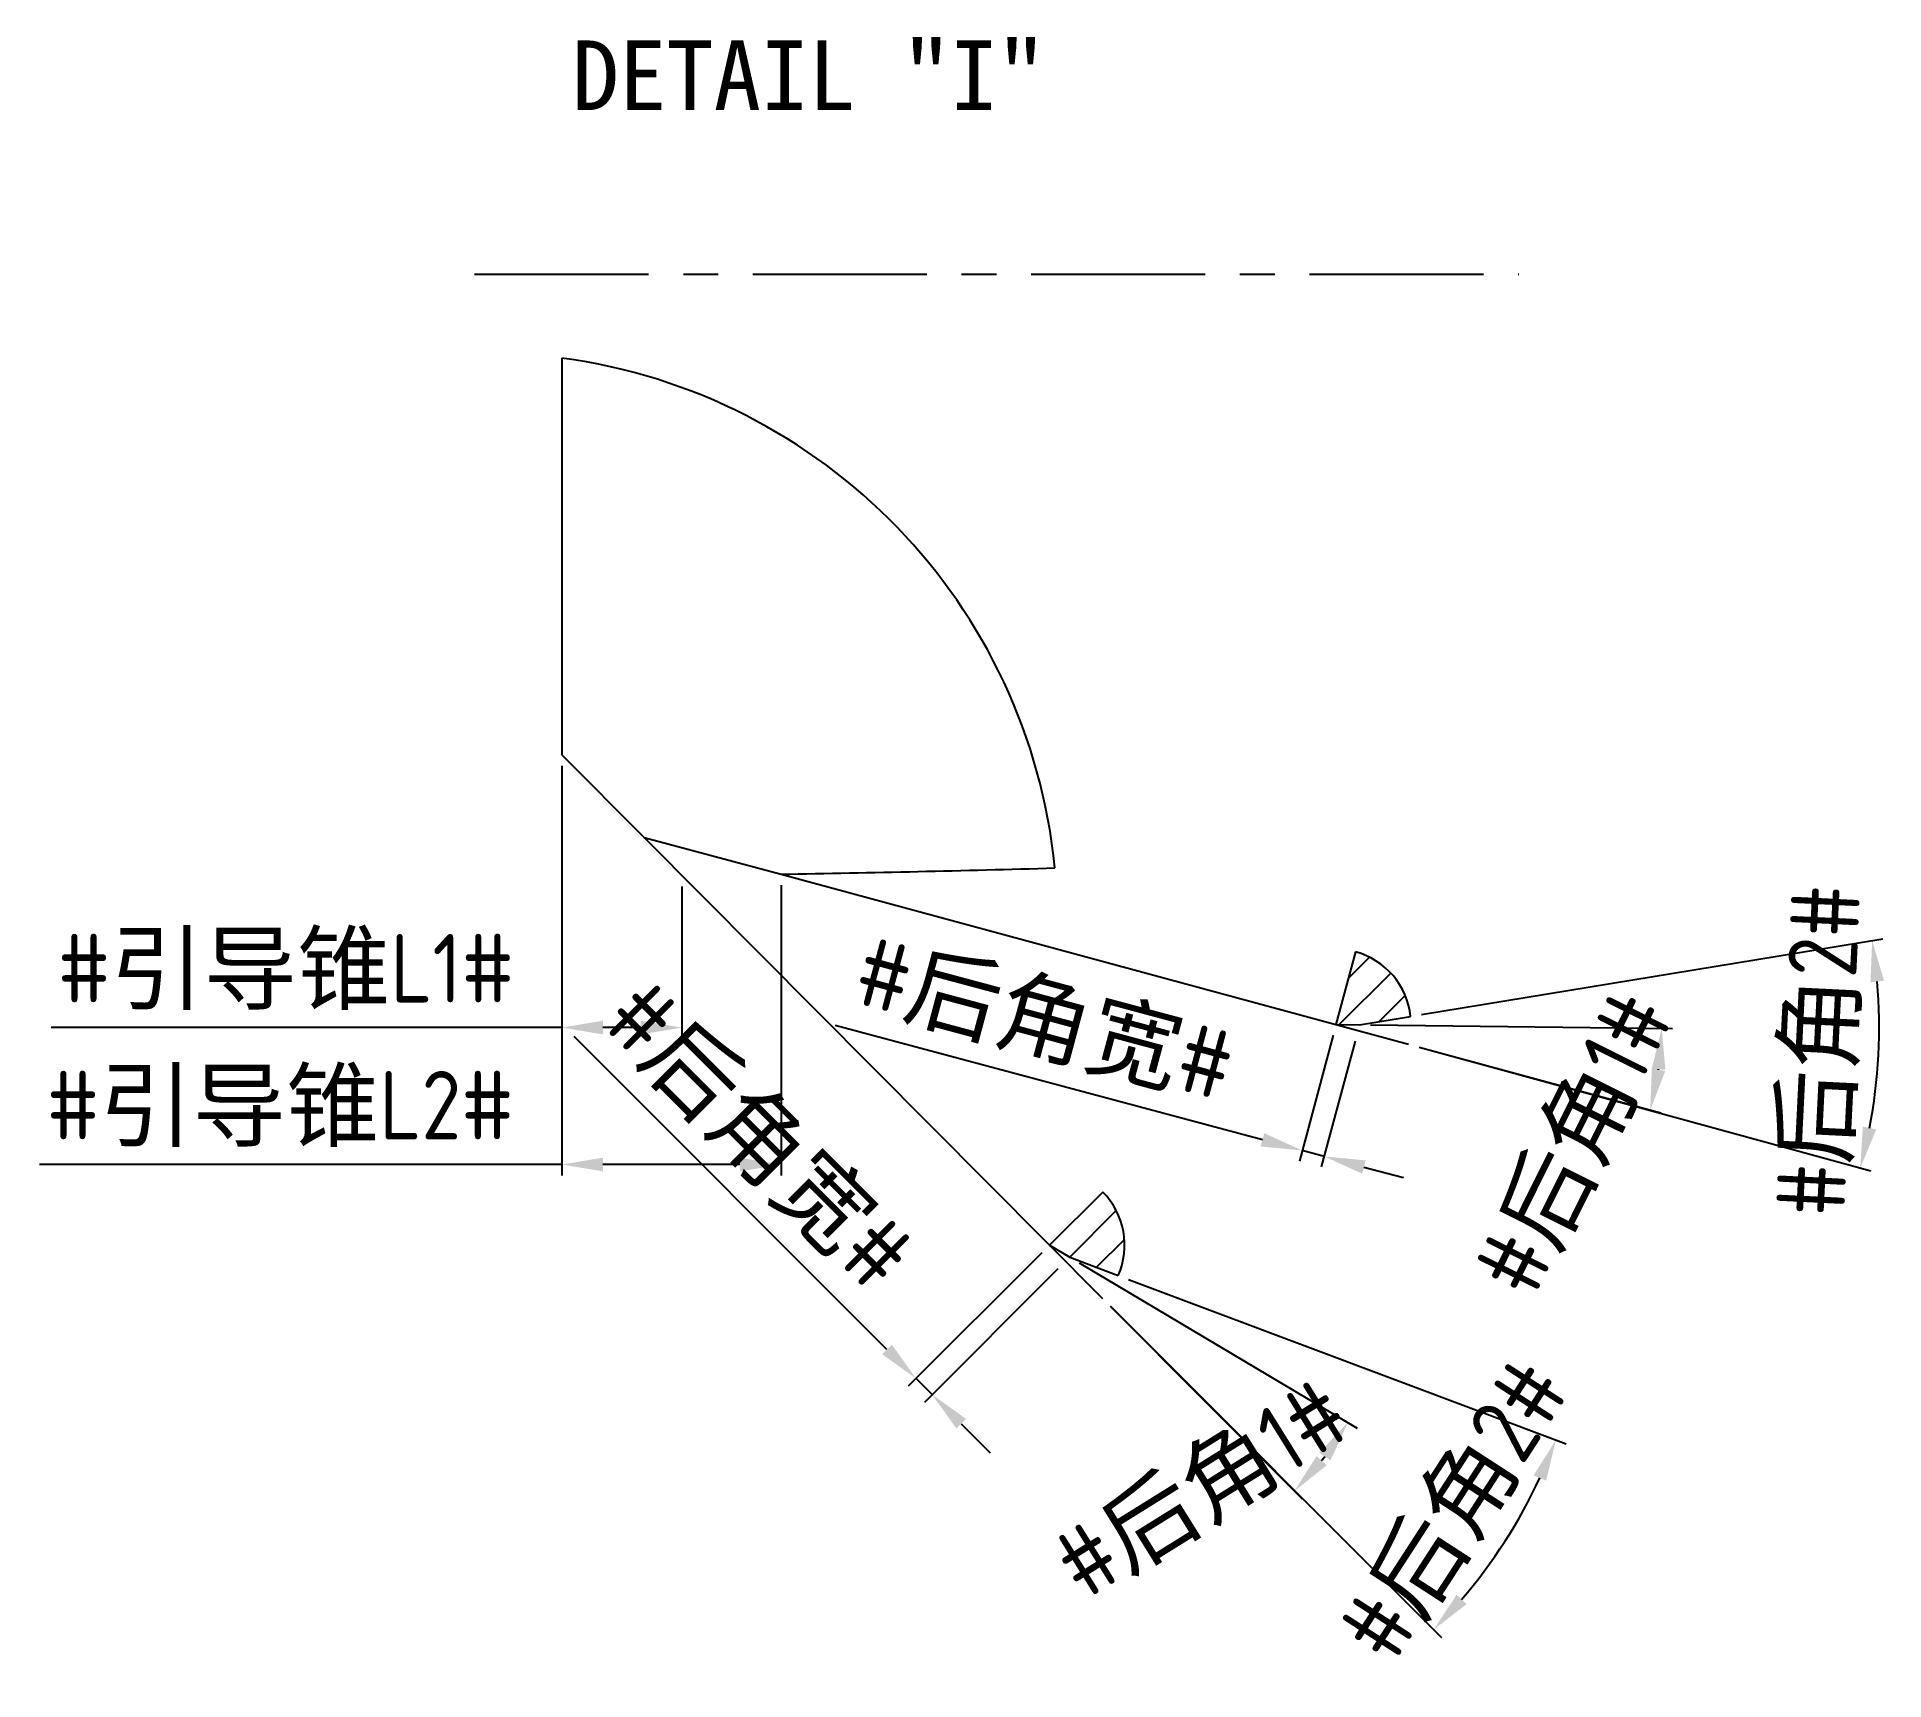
# Model space of a CAD drawing. Header units: millimetres. Extents: x 13.8 to 81.3, y 23.7 to 83.7.
import ezdxf

# ---------------------------------------------------------------- set-up
doc = ezdxf.new("R2010")
doc.units = ezdxf.units.MM
doc.linetypes.add('ACAD_ISO04W100', pattern=[30, 24, -3, 0, -3])
doc.linetypes.add('CENTER', pattern=[50.8, 31.75, -6.35, 6.35, -6.35])
for name, color, linetype in [('中心线', 2, 'ACAD_ISO04W100'), ('标注', 7, 'Continuous'), ('注释', 3, 'Continuous'), ('轮廓', 4, 'Continuous')]:
    doc.layers.add(name, color=color, linetype=linetype)
doc.styles.get("Standard").update_dxf_attribs({"font": 'gbenor.shx'})
doc.dimstyles.new('ISO-25-A', dxfattribs={"dimtxt": 2.5, "dimasz": 1.5, "dimexe": 0.4, "dimexo": 0.4, "dimgap": 0.4, "dimtad": 1, "dimdec": 3, "dimtxsty": 'Standard', "dimcen": 2.5, "dimclrd": 256, "dimclre": 256, "dimclrt": 256, "dimadec": 0, "dimazin": 0, "dimtfac": 1, "dimtdec": 3, "dimtmove": 0, "dimatfit": 3, "dimfxl": 1, "dimarcsym": 0})
doc.dimstyles.new('ISO-25-L', dxfattribs={"dimtxt": 2.5, "dimasz": 1.5, "dimexe": 0.4, "dimexo": 0.4, "dimgap": 0.4, "dimtad": 1, "dimdec": 3, "dimtxsty": 'Standard', "dimcen": 2.5, "dimclrd": 256, "dimclre": 256, "dimclrt": 256, "dimadec": 0, "dimazin": 0, "dimtfac": 1, "dimtdec": 3, "dimtmove": 0, "dimatfit": 3, "dimfxl": 1, "dimarcsym": 0})
pattern_1 = [(45, (35.7326, 50.2523), (-0.67352, 0.67352), [])]

# ---------------------------------------------------------------- blocks, each defined once
blk = doc.blocks.new('*D4')
at = {"layer": 'Defpoints', "color": 0, "transparency": 16777216}
for p in [(50.8, 39.56), (50.8, 39.56), (51.54, 39.12), (52.74, 37.61), (61.114, 32.192)]:
    blk.add_point(p, dxfattribs=at)
at = {"layer": '标注', "lineweight": -2, "transparency": 16777216}
for p, q in [((51.884, 38.916), (62.039, 32.877)), ((53.022, 37.326), (60.022, 30.291))]:
    blk.add_line(p, q, dxfattribs=at)
blk.add_arc((50.8, 39.56), 12.675, 321.63699, 322.48024, dxfattribs=at)
at = {"layer": '标注', "transparency": 16777216}
for points in [[(60.647, 31.98), (61.06, 31.7), (61.695, 33.082)], [(60.925, 31.527), (60.552, 31.86), (59.74, 30.574)]]:
    blk.add_solid(points, dxfattribs=at)
at = {"layer": '标注', "transparency": 16777216, "insert": (56.414, 30.544), "char_height": 2.5, "attachment_point": 5, "rotation": 31.90955}
blk.add_mtext('#{\\fSimSun|b0|i0|c134|p2;后角}1#', dxfattribs=at)
blk = doc.blocks.new('*D6')
at = {"layer": 'Defpoints', "color": 0, "transparency": 16777216}
for p in [(51.05, 39.3), (51.05, 39.3), (53.31, 38.45), (52.74, 37.61), (68.135, 29.93)]:
    blk.add_point(p, dxfattribs=at)
at = {"layer": '标注', "lineweight": -2, "transparency": 16777216}
for p, q in [((53.684, 38.309), (69.663, 32.3)), ((53.023, 37.327), (65.111, 25.239))]:
    blk.add_line(p, q, dxfattribs=at)
blk.add_arc((51.05, 39.3), 19.485, 319.41175, 334.97666, dxfattribs=at)
at = {"layer": '标注', "transparency": 16777216}
for points in [[(68.476, 31.155), (68.937, 30.961), (69.288, 32.441)], [(66.031, 26.453), (65.664, 26.792), (64.828, 25.522)]]:
    blk.add_solid(points, dxfattribs=at)
at = {"layer": '标注', "transparency": 16777216, "insert": (65.676, 29.818), "char_height": 2.5, "attachment_point": 5, "rotation": 57.04393}
blk.add_mtext('#{\\fSimSun|b0|i0|c134|p2;后角}2#', dxfattribs=at)
blk = doc.blocks.new('*D8')
at = {"layer": 'Defpoints', "color": 0, "transparency": 16777216}
for p in [(50.8, 39.56), (51.39, 38.97), (45.93, 34.69)]:
    blk.add_point(p, dxfattribs=at)
at = {"layer": '标注', "lineweight": -2, "transparency": 16777216}
for p, q in [((44.869, 35.751), (33.449, 47.171)), ((50.517, 39.277), (45.647, 34.407)), ((51.107, 38.687), (46.237, 33.817)), ((46.52, 34.1), (45.93, 34.69)), ((47.581, 33.039), (48.641, 31.979))]:
    blk.add_line(p, q, dxfattribs=at)
at = {"layer": '标注', "transparency": 16777216}
for points in [[(45.046, 35.927), (44.693, 35.574), (45.93, 34.69)], [(47.757, 33.216), (47.404, 32.863), (46.52, 34.1)]]:
    blk.add_solid(points, dxfattribs=at)
at = {"layer": '标注', "transparency": 16777216, "insert": (40.087, 43.449), "char_height": 2.5, "attachment_point": 5, "rotation": 315}
blk.add_mtext('#{\\fSimSun|b0|i0|c134|p2;后角宽}#', dxfattribs=at)
blk = doc.blocks.new('*D2')
at = {"layer": 'Defpoints', "color": 0, "transparency": 16777216}
for p in [(33, 57.46), (37.38, 53.05), (33, 47.5)]:
    blk.add_point(p, dxfattribs=at)
at = {"layer": '标注', "lineweight": -2, "transparency": 16777216}
for p, q in [((33, 57.06), (33, 47.1)), ((37.38, 52.65), (37.38, 47.1)), ((33, 47.5), (14.349, 47.5)), ((35.88, 47.5), (34.5, 47.5))]:
    blk.add_line(p, q, dxfattribs=at)
at = {"layer": '标注', "transparency": 16777216}
for points in [[(34.5, 47.75), (34.5, 47.25), (33, 47.5)], [(35.88, 47.75), (35.88, 47.25), (37.38, 47.5)]]:
    blk.add_solid(points, dxfattribs=at)
at = {"layer": '标注', "transparency": 16777216, "insert": (22.924, 49.527), "char_height": 2.5, "attachment_point": 5}
blk.add_mtext('#{\\fSimSun|b0|i0|c134|p2;引导锥}L1#', dxfattribs=at)
blk = doc.blocks.new('*D1')
at = {"layer": 'Defpoints', "color": 0, "transparency": 16777216}
for p in [(33, 57.46), (41, 53.1), (33, 42.5)]:
    blk.add_point(p, dxfattribs=at)
at = {"layer": '标注', "lineweight": -2, "transparency": 16777216}
for p, q in [((33, 57.06), (33, 42.1)), ((41, 52.7), (41, 42.1)), ((33, 42.5), (13.932, 42.5)), ((39.5, 42.5), (34.5, 42.5))]:
    blk.add_line(p, q, dxfattribs=at)
at = {"layer": '标注', "transparency": 16777216}
for points in [[(34.5, 42.75), (34.5, 42.25), (33, 42.5)], [(39.5, 42.75), (39.5, 42.25), (41, 42.5)]]:
    blk.add_solid(points, dxfattribs=at)
at = {"layer": '标注', "transparency": 16777216, "insert": (22.716, 44.527), "char_height": 2.5, "attachment_point": 5}
blk.add_mtext('#{\\fSimSun|b0|i0|c134|p2;引导锥}L2#', dxfattribs=at)
blk = doc.blocks.new('*D3')
at = {"layer": 'Defpoints', "color": 0, "transparency": 16777216}
for p in [(61.26, 47.61), (61.26, 47.61), (62.12, 47.6), (63.91, 46.89), (73.096, 46.468)]:
    blk.add_point(p, dxfattribs=at)
at = {"layer": '标注', "lineweight": -2, "transparency": 16777216}
for p, q in [((62.52, 47.595), (73.551, 47.467)), ((64.296, 46.785), (73.121, 44.387))]:
    blk.add_line(p, q, dxfattribs=at)
blk.add_arc((61.26, 47.61), 11.891, 352.03195, 352.10163, dxfattribs=at)
at = {"layer": '标注', "transparency": 16777216}
for points in [[(72.789, 45.995), (73.288, 45.957), (73.151, 47.472)], [(73.282, 45.911), (72.792, 46.012), (72.735, 44.492)]]:
    blk.add_solid(points, dxfattribs=at)
at = {"layer": '标注', "transparency": 16777216, "insert": (70.061, 43.218), "char_height": 2.5, "attachment_point": 5, "rotation": 63.47804}
blk.add_mtext('#{\\fSimSun|b0|i0|c134|p2;后角}1#', dxfattribs=at)
blk = doc.blocks.new('*D5')
at = {"layer": 'Defpoints', "color": 0, "transparency": 16777216}
for p in [(63.99, 47.91), (61.61, 47.52), (61.61, 47.52), (63.91, 46.89), (80.944, 45.108)]:
    blk.add_point(p, dxfattribs=at)
at = {"layer": '标注', "lineweight": -2, "transparency": 16777216}
for p, q in [((64.385, 47.975), (81.232, 50.735)), ((64.296, 46.784), (80.787, 42.267))]:
    blk.add_line(p, q, dxfattribs=at)
blk.add_arc((61.61, 47.52), 19.484, 349.09382, 4.89394, dxfattribs=at)
at = {"layer": '标注', "transparency": 16777216}
for points in [[(80.775, 49.151), (81.271, 49.213), (80.837, 50.671)], [(80.985, 43.777), (80.498, 43.89), (80.401, 42.373)]]:
    blk.add_solid(points, dxfattribs=at)
at = {"layer": '标注', "transparency": 16777216, "insert": (79.017, 46.661), "char_height": 2.5, "attachment_point": 5, "rotation": 87.17578}
blk.add_mtext('#{\\fSimSun|b0|i0|c134|p2;后角}2#', dxfattribs=at)
blk = doc.blocks.new('*D7')
at = {"layer": 'Defpoints', "color": 0, "transparency": 16777216}
for p in [(61.26, 47.61), (62.06, 47.39), (60.028, 43.013)]:
    blk.add_point(p, dxfattribs=at)
at = {"layer": '标注', "lineweight": -2, "transparency": 16777216}
for p, q in [((58.579, 43.401), (42.978, 47.581)), ((61.156, 47.224), (59.925, 42.627)), ((61.956, 47.004), (60.726, 42.412)), ((60.83, 42.798), (60.028, 43.013)), ((62.279, 42.41), (63.727, 42.022))]:
    blk.add_line(p, q, dxfattribs=at)
at = {"layer": '标注', "transparency": 16777216}
for points in [[(58.644, 43.643), (58.515, 43.16), (60.028, 43.013)], [(62.343, 42.651), (62.214, 42.168), (60.83, 42.798)]]:
    blk.add_solid(points, dxfattribs=at)
at = {"layer": '标注', "transparency": 16777216, "insert": (50.588, 47.677), "char_height": 2.5, "attachment_point": 5, "rotation": 345}
blk.add_mtext('#{\\fSimSun|b0|i0|c134|p2;后角宽}#', dxfattribs=at)

msp = doc.modelspace()

# ---------------------------------------------------------------- hatches: boundary and pattern name
at = {"layer": '轮廓'}
h = msp.add_hatch(dxfattribs=at)
h.set_pattern_fill('ANSI31', color=256, scale=0.3)
h.set_pattern_definition(pattern_1)
h.paths.add_polyline_path([(61.257, 47.6125), (62.1188, 47.6022), (63.9873, 47.9088, 0.3088301), (61.9751, 50.2632)])
h = msp.add_hatch(dxfattribs=at)
h.set_pattern_fill('ANSI31', color=256, scale=0.3)
h.set_pattern_definition(pattern_1)
h.paths.add_polyline_path([(50.7992, 39.559), (51.5403, 39.1192), (53.3117, 38.4504, 0.3088301), (52.7464, 41.4955)])

# ---------------------------------------------------------------- linework, layer by layer
at = {"layer": '中心线', "linetype": 'CENTER', "ltscale": 0.2}
msp.add_line((29.8141, 75), (67.9407, 75), dxfattribs=at)
at = {"layer": '轮廓'}
for p, q in [((33, 57.4568), (36, 54.4401)), ((36, 54.4401), (41, 53.1004)), ((36, 54.4401), (52.7357, 37.6117)), ((41, 53.1004), (63.9077, 46.8944)), ((61.9751, 50.2632), (61.257, 47.6125)), ((62.1188, 47.6022), (63.9873, 47.9088)), ((61.257, 47.6125), (62.1188, 47.6022)), ((52.7464, 41.4955), (50.7992, 39.559)), ((50.7992, 39.559), (51.5403, 39.1192)), ((51.5403, 39.1192), (53.3117, 38.4504))]:
    msp.add_line(p, q, dxfattribs=at)
msp.add_lwpolyline([(33, 71.9358), (33, 57.4568)], dxfattribs=at)
for centre, radius, start, end in [((30.2497, 51.2655), 20.8525, 5.673202, 82.420886), ((28.0442, 846.1955), 793.2009, 270.9358842, 271.6584104), ((61.257, 47.6125), 2.7463, 6.192692, 74.841738), ((50.7992, 39.559), 2.7463, 336.192692, 44.841738)]:
    msp.add_arc(centre, radius, start, end, dxfattribs=at)

# ---------------------------------------------------------------- texts
at = {"layer": '注释', "insert": (33.3589, 83.5355), "char_height": 2.53935, "width": 21.860635, "attachment_point": 1}
msp.add_mtext('{\\f宋体|b0|i0|c134|p2;DETAIL "I"}', dxfattribs=at)

# ---------------------------------------------------------------- dimensions: what is measured, and where the dimension line sits
at = {"layer": '标注'}
for base, p1, text, picture, middle in [((33, 42.5), (41, 53.1), '#{\\fSimSun|b0|i0|c134|p2;引导锥}L2#', '*D1', (22.716, 42.5)), ((33, 47.5), (37.38, 53.05), '#{\\fSimSun|b0|i0|c134|p2;引导锥}L1#', '*D2', (22.9244, 47.5))]:
    dim = msp.add_linear_dim(base=base, p1=p1, p2=(33, 57.46), text=text, dimstyle='ISO-25-L', dxfattribs=at)
    dim.commit()
    dim.dimension.update_dxf_attribs({"geometry": picture, "text_midpoint": middle, "dimtype": 160})
for base, line1, line2, text, picture, middle in [((80.9438, 45.1084), ((61.61, 47.52), (63.99, 47.91)), ((61.61, 47.52), (63.91, 46.89)), '#{\\fSimSun|b0|i0|c134|p2;后角}2#', '*D5', (81.07, 46.56)), ((73.0965, 46.468), ((61.26, 47.61), (62.12, 47.6)), ((61.26, 47.61), (63.91, 46.89)), '#{\\fSimSun|b0|i0|c134|p2;后角}1#', '*D3', (71.9, 42.3)), ((61.1142, 32.1922), ((50.8, 39.56), (52.74, 37.61)), ((50.8, 39.56), (51.54, 39.12)), '#{\\fSimSun|b0|i0|c134|p2;后角}1#', '*D4', (57.5, 28.8)), ((68.1349, 29.9304), ((51.05, 39.3), (52.74, 37.61)), ((51.05, 39.3), (53.31, 38.45)), '#{\\fSimSun|b0|i0|c134|p2;后角}2#', '*D6', (67.4, 28.7))]:
    dim = msp.add_angular_dim_2l(base=base, line1=line1, line2=line2, text=text, dimstyle='ISO-25-A', dxfattribs=at)
    dim.commit()
    dim.dimension.update_dxf_attribs({"geometry": picture, "text_midpoint": middle, "dimtype": 162})
for base, p1, p2, angle, picture, middle in [((60.0282, 43.0129), (62.06, 47.39), (61.26, 47.61), 345, '*D7', (50.0544, 45.6854)), ((45.93, 34.69), (51.39, 38.97), (50.8, 39.56), 315.000001, '*D8', (38.6287, 41.9913))]:
    dim = msp.add_linear_dim(base=base, p1=p1, p2=p2, angle=angle, text='#{\\fSimSun|b0|i0|c134|p2;后角宽}#', dimstyle='ISO-25-L', dxfattribs=at)
    dim.commit()
    dim.dimension.update_dxf_attribs({"geometry": picture, "text_midpoint": middle, "dimtype": 160})

doc.saveas('drawing.dxf')
